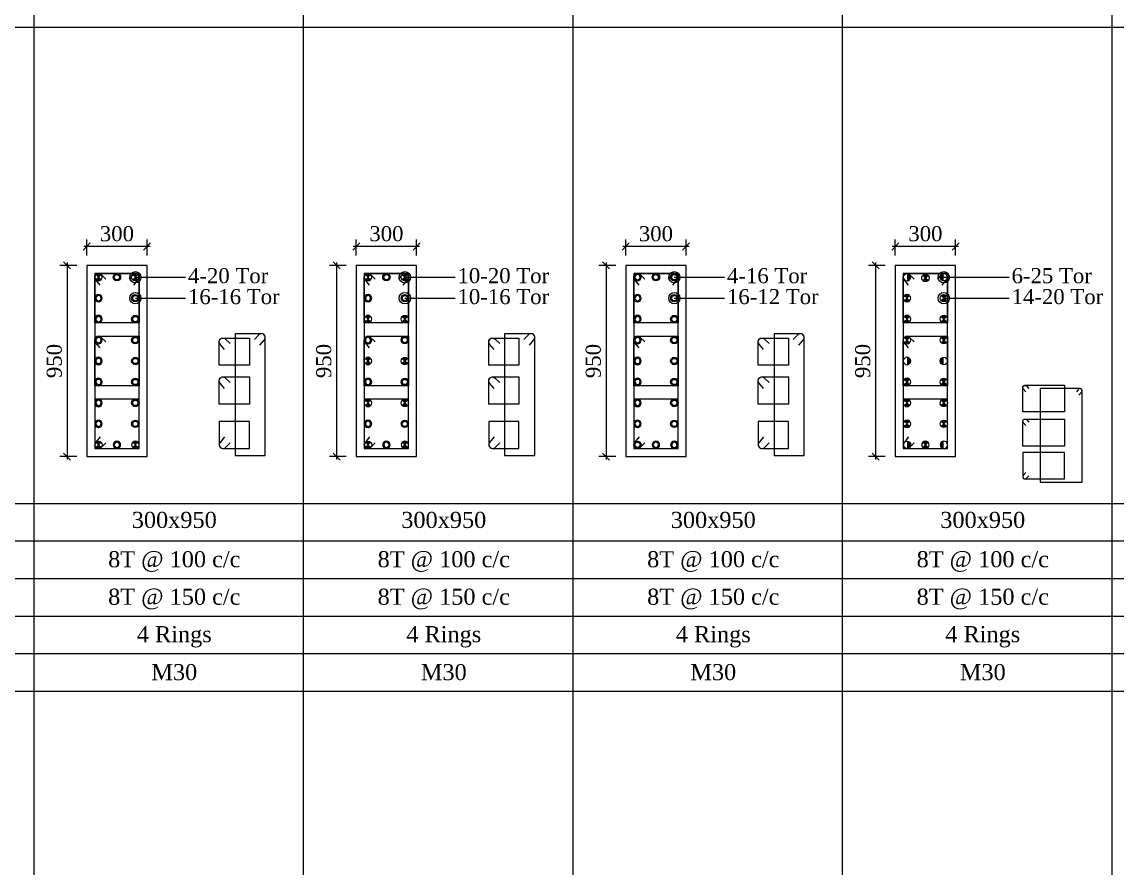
# Model space of a CAD drawing. Header units: metres. Extents: x 95882 to 260884, y 3603 to 81317.
# Drawn here: x 185944 to 191392, y 34926 to 39131 of the extents above; entities that cross this region are included whole.
import ezdxf
from ezdxf.enums import TextEntityAlignment as Align

# ---------------------------------------------------------------- set-up
doc = ezdxf.new("R2010")
doc.units = ezdxf.units.M
doc.header["$LTSCALE"] = 0.05
doc.header["$MEASUREMENT"] = 0
doc.header["$PDMODE"] = 34
doc.header["$PDSIZE"] = -2.5
doc.layers.get('0').update_dxf_attribs({"linetype": 'CONTINUOUS', "lineweight": 0})
doc.layers.get('DEFPOINTS').update_dxf_attribs({"linetype": 'CONTINUOUS'})
for name, color, linetype, lineweight in [('S-DIM-R', 7, 'CONTINUOUS', 9), ('S-SECTION', 5, 'CONTINUOUS', 5), ('S-SECTION MARK', 124, 'CONTINUOUS', 0), ('S-SHEET', 251, 'CONTINUOUS', 0), ('S-STEEL COL_DIA', 1, 'CONTINUOUS', 9), ('S-STEEL RING', 1, 'CONTINUOUS', 9), ('S-TEXT', 7, 'CONTINUOUS', 0), ('S-TEXT COL SIZE', 7, 'CONTINUOUS', 15), ('S-TEXT MIX', 1, 'CONTINUOUS', 15), ('S-TEXT RINGS', 7, 'CONTINUOUS', 15)]:
    doc.layers.add(name, color=color, linetype=linetype, lineweight=lineweight)
doc.styles.add('AAPL-ADRESS tahoma', font='tahoma.ttf')
doc.styles.add('S-ROMANS', font='times.ttf')
doc.styles.get("Standard").update_dxf_attribs({"font": 'times.ttf'})
doc.styles.add('TEXT', font='times.ttf')
doc.dimstyles.new('75mm', dxfattribs={"dimscale": 140, "dimtxt": 1, "dimasz": 0.35, "dimexe": 0.5, "dimexo": 1, "dimgap": 0.01, "dimtad": 0, "dimdec": 0, "dimzin": 12, "dimdsep": 46, "dimtxsty": 'AAPL-ADRESS tahoma', "dimblk": 'OBLIQUE', "dimcen": 0.35, "dimdle": 0.01, "dimse1": 1, "dimse2": 1, "dimclrd": 256, "dimclre": 256, "dimclrt": 256, "dimadec": 0, "dimazin": 3, "dimtfac": 1, "dimtdec": 0, "dimtmove": 1, "dimatfit": 3, "dimldrblk": 'DOTSMALL', "dimfxl": 1, "dimtolj": 1, "dimtzin": 0, "dimarcsym": 1})
doc.dimstyles.new('S_DIM', dxfattribs={"dimtxt": 75, "dimasz": 35, "dimexe": 35, "dimexo": 50, "dimgap": 25, "dimtad": 1, "dimdec": 0, "dimzin": 0, "dimdsep": 46, "dimtxsty": 'Standard', "dimblk": 'OBLIQUE', "dimcen": 0.09, "dimdle": 15, "dimclrd": 256, "dimclre": 256, "dimclrt": 256, "dimadec": 0, "dimazin": 0, "dimtfac": 1, "dimtdec": 0, "dimtofl": 0, "dimtmove": 0, "dimatfit": 3, "dimfxl": 1, "dimtolj": 1, "dimtzin": 0, "dimlwd": -1, "dimlwe": -1, "dimarcsym": 0})

# ---------------------------------------------------------------- blocks, each defined once
blk = doc.blocks.new('_Oblique')
at = {"color": 0, "linetype": 'ByBlock', "lineweight": -2}
blk.add_line((-0.5, -0.5), (0.5, 0.5), dxfattribs=at)
blk = doc.blocks.new('*D676')
at = {"layer": 'DEFPOINTS', "color": 0, "transparency": 16777216}
for p in [(186266.6, 37921.2, -0.1), (186168.4, 36971.2), (186266.6, 36971.2, -0.1)]:
    blk.add_point(p, dxfattribs=at)
at = {"layer": 'S-DIM-R', "transparency": 16777216}
for p, q in [((186216.6, 37921.2), (186133.4, 37921.2)), ((186168.4, 37936.2), (186168.4, 36956.2)), ((186216.6, 36971.2), (186133.4, 36971.2))]:
    blk.add_line(p, q, dxfattribs=at)
at = {"layer": 'S-DIM-R', "transparency": 16777216, "xscale": 35, "yscale": 35, "zscale": 35}
for p, rotation in [((186168.4, 37921.2), 90), ((186168.4, 36971.2), 270)]:
    blk.add_blockref('_Oblique', p, dxfattribs=dict(at, rotation=rotation))
at = {"layer": 'S-DIM-R', "transparency": 16777216, "insert": (186105.1, 37446.2), "char_height": 75, "attachment_point": 5, "rotation": 90}
blk.add_mtext('\\A1;950', dxfattribs=at)
blk = doc.blocks.new('*D677')
at = {"layer": 'DEFPOINTS', "color": 0, "transparency": 16777216}
for p in [(186266.6, 38015.3), (186266.6, 37921.2, 0), (186566.6, 37921.2, 0)]:
    blk.add_point(p, dxfattribs=at)
at = {"layer": 'S-DIM-R', "transparency": 16777216}
for p, q in [((186266.6, 37971.2), (186266.6, 38050.3)), ((186566.6, 37971.2), (186566.6, 38050.3)), ((186581.6, 38015.3), (186251.6, 38015.3))]:
    blk.add_line(p, q, dxfattribs=at)
at = {"layer": 'S-DIM-R', "transparency": 16777216, "xscale": 35, "yscale": 35, "zscale": 35, "rotation": 180}
blk.add_blockref('_Oblique', (186266.6, 38015.3), dxfattribs=at)
at = {"layer": 'S-DIM-R', "transparency": 16777216, "xscale": 35, "yscale": 35, "zscale": 35}
blk.add_blockref('_Oblique', (186566.6, 38015.3), dxfattribs=at)
at = {"layer": 'S-DIM-R', "transparency": 16777216, "insert": (186416.6, 38078.5), "char_height": 75, "attachment_point": 5}
blk.add_mtext('\\A1;300', dxfattribs=at)
blk = doc.blocks.new('*U4')
at = {"layer": 'S-STEEL COL_DIA'}
h = blk.add_hatch(color=256, dxfattribs=at)
h.dxf.hatch_style = 1
h.paths.add_polyline_path([(0, 0), (0, -18.5, 0.198912), (13, -13)])
h.paths.add_polyline_path([(0, 0), (-13, -13, 0.198912), (0, -18.5)])
h.paths.add_polyline_path([(0, 18.5, 0.198912), (-13, 13), (0, 0)])
h.paths.add_polyline_path([(13, 13, 0.198912), (0, 18.5), (0, 0)])
at = {"layer": 'S-STEEL COL_DIA', "lineweight": 5}
for p, q in [((-13, 13), (13, -13)), ((13, 13), (-13, -13))]:
    blk.add_line(p, q, dxfattribs=at)
blk.add_circle((0, 0), 18.5, dxfattribs=at)
blk = doc.blocks.new('*U5')
at = {"layer": 'S-STEEL COL_DIA'}
h = blk.add_hatch(color=256, dxfattribs=at)
h.dxf.hatch_style = 1
h.paths.add_polyline_path([(-18.5, 0, 1), (18.5, 0, 1)])
h.paths.add_polyline_path([(13, 0, -1), (-13, 0, -1)], flags=16)
at = {"layer": 'S-STEEL COL_DIA', "lineweight": 5}
for radius in [18.5, 13]:
    blk.add_circle((0, 0), radius, dxfattribs=at)
blk = doc.blocks.new('*D680')
at = {"layer": 'DEFPOINTS', "color": 0, "transparency": 16777216}
for p in [(187607.2, 37921.2, -0.1), (187509, 36971.2), (187607.2, 36971.2, -0.1)]:
    blk.add_point(p, dxfattribs=at)
at = {"layer": 'S-DIM-R', "transparency": 16777216}
for p, q in [((187557.2, 37921.2), (187474, 37921.2)), ((187509, 37936.2), (187509, 36956.2)), ((187557.2, 36971.2), (187474, 36971.2))]:
    blk.add_line(p, q, dxfattribs=at)
at = {"layer": 'S-DIM-R', "transparency": 16777216, "xscale": 35, "yscale": 35, "zscale": 35}
for p, rotation in [((187509, 37921.2), 90), ((187509, 36971.2), 270)]:
    blk.add_blockref('_Oblique', p, dxfattribs=dict(at, rotation=rotation))
at = {"layer": 'S-DIM-R', "transparency": 16777216, "insert": (187445.7, 37446.2), "char_height": 75, "attachment_point": 5, "rotation": 90}
blk.add_mtext('\\A1;950', dxfattribs=at)
blk = doc.blocks.new('*D681')
at = {"layer": 'DEFPOINTS', "color": 0, "transparency": 16777216}
for p in [(187607.2, 38015.3), (187607.2, 37921.2, 0), (187907.2, 37921.2, 0)]:
    blk.add_point(p, dxfattribs=at)
at = {"layer": 'S-DIM-R', "transparency": 16777216}
for p, q in [((187607.2, 37971.2), (187607.2, 38050.3)), ((187907.2, 37971.2), (187907.2, 38050.3)), ((187922.2, 38015.3), (187592.2, 38015.3))]:
    blk.add_line(p, q, dxfattribs=at)
at = {"layer": 'S-DIM-R', "transparency": 16777216, "xscale": 35, "yscale": 35, "zscale": 35, "rotation": 180}
blk.add_blockref('_Oblique', (187607.2, 38015.3), dxfattribs=at)
at = {"layer": 'S-DIM-R', "transparency": 16777216, "xscale": 35, "yscale": 35, "zscale": 35}
blk.add_blockref('_Oblique', (187907.2, 38015.3), dxfattribs=at)
at = {"layer": 'S-DIM-R', "transparency": 16777216, "insert": (187757.2, 38078.5), "char_height": 75, "attachment_point": 5}
blk.add_mtext('\\A1;300', dxfattribs=at)
blk = doc.blocks.new('*D678')
at = {"layer": 'DEFPOINTS', "color": 0, "transparency": 16777216}
for p in [(188947.8, 37921.2, -0.1), (188849.6, 36971.2), (188947.8, 36971.2, -0.1)]:
    blk.add_point(p, dxfattribs=at)
at = {"layer": 'S-DIM-R', "transparency": 16777216}
for p, q in [((188897.8, 37921.2), (188814.6, 37921.2)), ((188849.6, 37936.2), (188849.6, 36956.2)), ((188897.8, 36971.2), (188814.6, 36971.2))]:
    blk.add_line(p, q, dxfattribs=at)
at = {"layer": 'S-DIM-R', "transparency": 16777216, "xscale": 35, "yscale": 35, "zscale": 35}
for p, rotation in [((188849.6, 37921.2), 90), ((188849.6, 36971.2), 270)]:
    blk.add_blockref('_Oblique', p, dxfattribs=dict(at, rotation=rotation))
at = {"layer": 'S-DIM-R', "transparency": 16777216, "insert": (188786.3, 37446.2), "char_height": 75, "attachment_point": 5, "rotation": 90}
blk.add_mtext('\\A1;950', dxfattribs=at)
blk = doc.blocks.new('*D679')
at = {"layer": 'DEFPOINTS', "color": 0, "transparency": 16777216}
for p in [(188947.8, 38015.3), (188947.8, 37921.2, 0), (189247.8, 37921.2, 0)]:
    blk.add_point(p, dxfattribs=at)
at = {"layer": 'S-DIM-R', "transparency": 16777216}
for p, q in [((188947.8, 37971.2), (188947.8, 38050.3)), ((189247.8, 37971.2), (189247.8, 38050.3)), ((189262.8, 38015.3), (188932.8, 38015.3))]:
    blk.add_line(p, q, dxfattribs=at)
at = {"layer": 'S-DIM-R', "transparency": 16777216, "xscale": 35, "yscale": 35, "zscale": 35, "rotation": 180}
blk.add_blockref('_Oblique', (188947.8, 38015.3), dxfattribs=at)
at = {"layer": 'S-DIM-R', "transparency": 16777216, "xscale": 35, "yscale": 35, "zscale": 35}
blk.add_blockref('_Oblique', (189247.8, 38015.3), dxfattribs=at)
at = {"layer": 'S-DIM-R', "transparency": 16777216, "insert": (189097.8, 38078.5), "char_height": 75, "attachment_point": 5}
blk.add_mtext('\\A1;300', dxfattribs=at)
blk = doc.blocks.new('*U7')
at = {"layer": 'S-STEEL COL_DIA', "lineweight": 5}
for radius in [18.5, 13, 13]:
    blk.add_circle((0, 0), radius, dxfattribs=at)
blk = doc.blocks.new('*D695')
at = {"layer": 'DEFPOINTS', "color": 0, "transparency": 16777216}
for p in [(190288.4, 37921.2, -0.1), (190190.2, 36971.2), (190288.4, 36971.2, -0.1)]:
    blk.add_point(p, dxfattribs=at)
at = {"layer": 'S-DIM-R', "transparency": 16777216}
for p, q in [((190238.4, 37921.2), (190155.2, 37921.2)), ((190190.2, 37936.2), (190190.2, 36956.2)), ((190238.4, 36971.2), (190155.2, 36971.2))]:
    blk.add_line(p, q, dxfattribs=at)
at = {"layer": 'S-DIM-R', "transparency": 16777216, "xscale": 35, "yscale": 35, "zscale": 35}
for p, rotation in [((190190.2, 37921.2), 90), ((190190.2, 36971.2), 270)]:
    blk.add_blockref('_Oblique', p, dxfattribs=dict(at, rotation=rotation))
at = {"layer": 'S-DIM-R', "transparency": 16777216, "insert": (190126.9, 37446.2), "char_height": 75, "attachment_point": 5, "rotation": 90}
blk.add_mtext('\\A1;950', dxfattribs=at)
blk = doc.blocks.new('*D696')
at = {"layer": 'DEFPOINTS', "color": 0, "transparency": 16777216}
for p in [(190288.4, 38015.3), (190288.4, 37921.2, 0), (190588.4, 37921.2, 0)]:
    blk.add_point(p, dxfattribs=at)
at = {"layer": 'S-DIM-R', "transparency": 16777216}
for p, q in [((190288.4, 37971.2), (190288.4, 38050.3)), ((190588.4, 37971.2), (190588.4, 38050.3)), ((190603.4, 38015.3), (190273.4, 38015.3))]:
    blk.add_line(p, q, dxfattribs=at)
at = {"layer": 'S-DIM-R', "transparency": 16777216, "xscale": 35, "yscale": 35, "zscale": 35, "rotation": 180}
blk.add_blockref('_Oblique', (190288.4, 38015.3), dxfattribs=at)
at = {"layer": 'S-DIM-R', "transparency": 16777216, "xscale": 35, "yscale": 35, "zscale": 35}
blk.add_blockref('_Oblique', (190588.4, 38015.3), dxfattribs=at)
at = {"layer": 'S-DIM-R', "transparency": 16777216, "insert": (190438.4, 38078.5), "char_height": 75, "attachment_point": 5}
blk.add_mtext('\\A1;300', dxfattribs=at)
blk = doc.blocks.new('*U6')
at = {"layer": 'S-STEEL COL_DIA'}
h = blk.add_hatch(color=256, dxfattribs=at)
h.dxf.hatch_style = 1
h.paths.add_polyline_path([(0, 18.5, 0.414214), (-18.5, 0, 0.414214), (0, -18.5)])
at = {"layer": 'S-STEEL COL_DIA', "lineweight": 5}
blk.add_circle((0, 0), 18.5, dxfattribs=at)

msp = doc.modelspace()

# ---------------------------------------------------------------- linework, layer by layer
at = {"layer": 'S-SECTION'}
for points, elevation in [([(186266.6, 36971.2), (186566.6, 36971.2), (186566.6, 37921.2), (186266.6, 37921.2)], -0.1), ([(187607.2, 36971.2), (187907.2, 36971.2), (187907.2, 37921.2), (187607.2, 37921.2)], -0.1), ([(188947.8, 36971.2), (189247.8, 36971.2), (189247.8, 37921.2), (188947.8, 37921.2)], 0), ([(190288.4, 36971.2), (190588.4, 36971.2), (190588.4, 37921.2), (190288.4, 37921.2)], 0)]:
    msp.add_lwpolyline(points, close=True, dxfattribs=dict(at, elevation=elevation))
at = {"layer": 'S-SHEET'}
for p, q in [((186003.2, 49003.5, 0), (186003.2, 9408.8, -0.1)), ((186003.2, 49003.5, 0), (186003.2, 9408.8, -0.1)), ((186003.2, 49003.5, 0), (186003.2, 9408.8, -0.1)), ((186003.2, 49003.5, 0), (186003.2, 9408.8, -0.1)), ((187343.8, 49003.5, 0), (187343.8, 9408.8, -0.1)), ((187343.8, 49003.5, 0), (187343.8, 9408.8, -0.1)), ((187343.8, 49003.5, 0), (187343.8, 9408.8, -0.1)), ((187343.8, 49003.5, 0), (187343.8, 9408.8, -0.1)), ((188684.4, 49003.5, 0), (188684.4, 9408.8, -0.1)), ((188684.4, 49003.5, 0), (188684.4, 9408.8, -0.1)), ((188684.4, 49003.5, 0), (188684.4, 9408.8, -0.1)), ((188684.4, 49003.5, 0), (188684.4, 9408.8, -0.1)), ((188684.4, 49003.5, 0), (188684.4, 9408.8, 0)), ((188684.4, 49003.5, 0), (188684.4, 9408.8, 0)), ((188684.4, 49003.5, 0.1), (188684.4, 9408.8, 0)), ((188684.4, 49003.5, 0.1), (188684.4, 9408.8, 0)), ((188684.4, 49003.5, 0), (188684.4, 9408.8, 0)), ((188684.4, 49003.5, 0), (188684.4, 9408.8, 0)), ((188684.4, 49003.5, 0.1), (188684.4, 9408.8, 0)), ((188684.4, 49003.5, 0.1), (188684.4, 9408.8, 0)), ((188684.4, 49003.5, 0), (188684.4, 9408.8, 0)), ((188684.4, 49003.5, 0), (188684.4, 9408.8, 0)), ((188684.4, 49003.5, 0.1), (188684.4, 9408.8, 0)), ((190025, 49003.5, 0), (190025, 9408.8, 0)), ((190025, 49003.5, 0), (190025, 9408.8, 0)), ((190025, 49003.5, 0.1), (190025, 9408.8, 0)), ((190025, 49003.5, 0.1), (190025, 9408.8, 0)), ((190025, 49003.5, 0.1), (190025, 9408.8, 0.1)), ((190025, 49003.5, 0.1), (190025, 9408.8, 0.1)), ((190025, 49003.5, 0.1), (190025, 9408.8, 0.1)), ((190025, 49003.5, 0.1), (190025, 9408.8, 0.1)), ((190025, 49003.5, 0.1), (190025, 9408.8, 0.1)), ((190025, 49003.5, 0.1), (190025, 9408.8, 0.1)), ((190025, 49003.5, 0.1), (190025, 9408.8, 0.1)), ((190025, 49003.5, 0.1), (190025, 9408.8, 0.1)), ((190025, 49003.5, 0.1), (190025, 9408.8, 0.1)), ((190025, 49003.5, 0.1), (190025, 9408.8, 0.1)), ((190025, 49003.5, 0.1), (190025, 9408.8, 0.1)), ((191365.5, 49003.5, 0.1), (191365.5, 9408.8, 0.1)), ((191365.5, 49003.5, 0.1), (191365.5, 9408.8, 0.1)), ((191365.5, 49003.5, 0.1), (191365.5, 9408.8, 0.1)), ((191365.5, 49003.5, 0.1), (191365.5, 9408.8, 0.1)), ((191365.5, 49003.5, 0.2), (191365.5, 9408.8, 0.2)), ((191365.5, 49003.5, 0.2), (191365.5, 9408.8, 0.2)), ((191365.5, 49003.5, 0.2), (191365.5, 9408.8, 0.2)), ((191365.5, 49003.5, 0.2), (191365.5, 9408.8, 0.2)), ((191365.5, 49003.5, 0.2), (191365.5, 9408.8, 0.2)), ((191365.5, 49003.5, 0.2), (191365.5, 9408.8, 0.2)), ((191365.5, 49003.5, 0.2), (191365.5, 9408.8, 0.2)), ((191365.5, 49003.5, 0.2), (191365.5, 9408.8, 0.2)), ((191365.5, 49003.5, 0.2), (191365.5, 9408.8, 0.2)), ((191365.5, 49003.5, 0.2), (191365.5, 9408.8, 0.2)), ((191365.5, 49003.5, 0.2), (191365.5, 9408.8, 0.2)), ((177084.5, 39104.8, 0), (198068.5, 39104.8, -0.1)), ((177084.5, 36738.3, 0), (198068.5, 36738.3, -0.1)), ((177084.5, 36552.2, 0), (198068.5, 36552.2, -0.1)), ((177084.5, 36552.2, 0), (198068.5, 36552.2, -0.1)), ((177084.5, 36365.1, 0), (198068.5, 36365.1, -0.1)), ((177691.8, 36178.5, 0), (198068.5, 36178.5, -0.1)), ((177084.5, 35991.9, 0), (198068.5, 35991.9, -0.1)), ((177084.5, 35805.2, 0), (198068.5, 35805.2, -0.1))]:
    msp.add_line(p, q, dxfattribs=at)
at = {"layer": 'S-STEEL RING'}
for points, elevation in [([(186500, 37823.7), (186522.4, 37851, 0.633211), (186508.2, 37881.2), (186306.6, 37881.2), (186306.6, 37011.2), (186526.6, 37011.2), (186526.6, 37862.7, 0.666768), (186495.2, 37875.8), (186477.3, 37853.2)], -0.2), ([(187840.6, 37823.7), (187863, 37851, 0.633211), (187848.8, 37881.2), (187647.2, 37881.2), (187647.2, 37011.2), (187867.2, 37011.2), (187867.2, 37862.7, 0.666768), (187835.8, 37875.8), (187817.9, 37853.2)], -0.2), ([(189181.2, 37823.7), (189203.6, 37851, 0.633211), (189189.4, 37881.2), (188987.8, 37881.2), (188987.8, 37011.2), (189207.8, 37011.2), (189207.8, 37862.7, 0.666768), (189176.4, 37875.8), (189158.5, 37853.2)], -0.1), ([(190521.8, 37823.7), (190544.2, 37851, 0.633211), (190529.9, 37881.2), (190328.4, 37881.2), (190328.4, 37011.2), (190548.4, 37011.2), (190548.4, 37862.7, 0.666768), (190517, 37875.8), (190499.1, 37853.2)], 0), ([(187127.8, 37524.3), (187150.2, 37551.7, 0.633211), (187136, 37581.8), (187004.4, 37581.8), (187004.4, 36977.1), (187154.4, 36977.1), (187154.4, 37563.4, 0.666768), (187123, 37576.5), (187100.2, 37553.8)], -0.1), ([(187127.8, 37524.3), (187150.2, 37551.7, 0.633211), (187136, 37581.8), (187004.4, 37581.8), (187004.4, 36977.1), (187154.4, 36977.1), (187154.4, 37563.4, 0.666768), (187123, 37576.5), (187100.2, 37553.8)], 0), ([(188468.4, 37524.3), (188490.8, 37551.7, 0.633211), (188476.6, 37581.8), (188345, 37581.8), (188345, 36977.1), (188495, 36977.1), (188495, 37563.4, 0.666768), (188463.6, 37576.5), (188440.8, 37553.8)], -0.1), ([(188468.4, 37524.3), (188490.8, 37551.7, 0.633211), (188476.6, 37581.8), (188345, 37581.8), (188345, 36977.1), (188495, 36977.1), (188495, 37563.4, 0.666768), (188463.6, 37576.5), (188440.8, 37553.8)], 0), ([(189809, 37524.3), (189831.4, 37551.7, 0.633211), (189817.2, 37581.8), (189685.6, 37581.8), (189685.6, 36977.1), (189835.6, 36977.1), (189835.6, 37563.4, 0.666768), (189804.2, 37576.5), (189781.3, 37553.8)], 0), ([(189809, 37524.3), (189831.4, 37551.7, 0.633211), (189817.2, 37581.8), (189685.6, 37581.8), (189685.6, 36977.1), (189835.6, 36977.1), (189835.6, 37563.4, 0.666768), (189804.2, 37576.5), (189781.3, 37553.8)], 0.1), ([(191202.4, 37276.6), (191215.1, 37292, 0.633211), (191207, 37308.9), (191009.3, 37308.9), (191009.3, 36843.7), (191217.4, 36843.7), (191217.4, 37298.6, 0.666768), (191199.7, 37305.9), (191189.7, 37293.2)], -0.1)]:
    msp.add_lwpolyline(points, format="xyb", dxfattribs=dict(at, elevation=elevation))
at = {"layer": 'S-STEEL RING', "color": 3}
for points, elevation in [([(186333.3, 37823.7), (186310.8, 37851, -0.633211), (186325.1, 37881.2), (186526.6, 37881.2), (186526.6, 37635.8), (186306.6, 37635.8), (186306.6, 37862.7, -0.666768), (186338.1, 37875.8), (186360.9, 37853.2)], -0.2), ([(187673.8, 37823.7), (187651.4, 37851, -0.633211), (187665.7, 37881.2), (187867.2, 37881.2), (187867.2, 37635.8), (187647.2, 37635.8), (187647.2, 37862.7, -0.666768), (187678.7, 37875.8), (187701.5, 37853.2)], -0.2), ([(189014.4, 37823.7), (188992, 37851, -0.633211), (189006.3, 37881.2), (189207.8, 37881.2), (189207.8, 37635.8), (188987.8, 37635.8), (188987.8, 37862.7, -0.666768), (189019.3, 37875.8), (189042.1, 37853.2)], -0.1), ([(190355, 37823.7), (190332.6, 37851, -0.633211), (190346.9, 37881.2), (190548.4, 37881.2), (190548.4, 37635.8), (190328.4, 37635.8), (190328.4, 37862.7, -0.666768), (190359.8, 37875.8), (190382.7, 37853.2)], 0), ([(186333.3, 37511.2), (186310.8, 37538.6, -0.633211), (186325.1, 37568.8), (186526.6, 37568.8), (186526.6, 37323.4), (186306.6, 37323.4), (186306.6, 37550.3, -0.666768), (186338.1, 37563.4), (186360.9, 37540.8)], -0.2), ([(186952.4, 37503), (186929.9, 37530.3, -0.633211), (186944.2, 37560.5), (187075.7, 37560.5), (187075.7, 37426), (186925.7, 37426), (186925.7, 37542, -0.666768), (186957.2, 37555.1), (186980, 37532.5)], -0.1), ([(187673.8, 37511.2), (187651.4, 37538.6, -0.633211), (187665.7, 37568.8), (187867.2, 37568.8), (187867.2, 37323.4), (187647.2, 37323.4), (187647.2, 37550.3, -0.666768), (187678.7, 37563.4), (187701.5, 37540.8)], -0.2), ([(188293, 37503), (188270.5, 37530.3, -0.633211), (188284.8, 37560.5), (188416.3, 37560.5), (188416.3, 37426), (188266.3, 37426), (188266.3, 37542, -0.666768), (188297.8, 37555.1), (188320.6, 37532.5)], -0.1), ([(189014.4, 37511.2), (188992, 37538.6, -0.633211), (189006.3, 37568.8), (189207.8, 37568.8), (189207.8, 37323.4), (188987.8, 37323.4), (188987.8, 37550.3, -0.666768), (189019.3, 37563.4), (189042.1, 37540.8)], -0.1), ([(189633.5, 37503), (189611.1, 37530.3, -0.633211), (189625.4, 37560.5), (189756.9, 37560.5), (189756.9, 37426), (189606.9, 37426), (189606.9, 37542, -0.666768), (189638.4, 37555.1), (189661.2, 37532.5)], 0), ([(190355, 37511.2), (190332.6, 37538.6, -0.633211), (190346.9, 37568.8), (190548.4, 37568.8), (190548.4, 37323.4), (190328.4, 37323.4), (190328.4, 37550.3, -0.666768), (190359.8, 37563.4), (190382.7, 37540.8)], 0), ([(186952.4, 37309.2), (186929.9, 37336.6, -0.633211), (186944.2, 37366.7), (187075.7, 37366.7), (187075.7, 37232.2), (186925.7, 37232.2), (186925.7, 37348.3, -0.666768), (186957.2, 37361.4), (186980, 37338.7)], -0.1), ([(188293, 37309.2), (188270.5, 37336.6, -0.633211), (188284.8, 37366.7), (188416.3, 37366.7), (188416.3, 37232.2), (188266.3, 37232.2), (188266.3, 37348.3, -0.666768), (188297.8, 37361.4), (188320.6, 37338.7)], -0.1), ([(189633.5, 37309.2), (189611.1, 37336.6, -0.633211), (189625.4, 37366.7), (189756.9, 37366.7), (189756.9, 37232.2), (189606.9, 37232.2), (189606.9, 37348.3, -0.666768), (189638.4, 37361.4), (189661.2, 37338.7)], 0), ([(190937.8, 37293), (190925.2, 37308.3, -0.633211), (190933.2, 37325.3), (191131, 37325.3), (191131, 37193.6), (190922.9, 37193.6), (190922.9, 37314.9, -0.666768), (190940.6, 37322.3), (190953.4, 37309.6)], -0.1), ([(186333.3, 37068.7), (186310.8, 37041.3, 0.633211), (186325.1, 37011.2), (186526.6, 37011.2), (186526.6, 37256.6), (186306.6, 37256.6), (186306.6, 37029.6, 0.666768), (186338.1, 37016.5), (186360.9, 37039.2)], -0.2), ([(187673.8, 37068.7), (187651.4, 37041.3, 0.633211), (187665.7, 37011.2), (187867.2, 37011.2), (187867.2, 37256.6), (187647.2, 37256.6), (187647.2, 37029.6, 0.666768), (187678.7, 37016.5), (187701.5, 37039.2)], -0.2), ([(189014.4, 37068.7), (188992, 37041.3, 0.633211), (189006.3, 37011.2), (189207.8, 37011.2), (189207.8, 37256.6), (188987.8, 37256.6), (188987.8, 37029.6, 0.666768), (189019.3, 37016.5), (189042.1, 37039.2)], -0.1), ([(190355, 37068.7), (190332.6, 37041.3, 0.633211), (190346.9, 37011.2), (190548.4, 37011.2), (190548.4, 37256.6), (190328.4, 37256.6), (190328.4, 37029.6, 0.666768), (190359.8, 37016.5), (190382.7, 37039.2)], 0), ([(190937.8, 37125.4), (190925.2, 37140.8, -0.633211), (190933.2, 37157.7), (191131, 37157.7), (191131, 37023.5), (190922.9, 37023.5), (190922.9, 37147.4, -0.666768), (190940.6, 37154.7), (190953.4, 37142)], -0.1), ([(186952.4, 37069.2), (186929.9, 37041.8, 0.633211), (186944.2, 37011.7), (187075.7, 37011.7), (187075.7, 37146.2), (186925.7, 37146.2), (186925.7, 37030.1, 0.666768), (186957.2, 37017), (186980, 37039.7)], -0.1), ([(188293, 37069.2), (188270.5, 37041.8, 0.633211), (188284.8, 37011.7), (188416.3, 37011.7), (188416.3, 37146.2), (188266.3, 37146.2), (188266.3, 37030.1, 0.666768), (188297.8, 37017), (188320.6, 37039.7)], -0.1), ([(189633.5, 37069.2), (189611.1, 37041.8, 0.633211), (189625.4, 37011.7), (189756.9, 37011.7), (189756.9, 37146.2), (189606.9, 37146.2), (189606.9, 37030.1, 0.666768), (189638.4, 37017), (189661.2, 37039.7)], 0), ([(190937.8, 36892.4), (190925.2, 36877, 0.633211), (190933.2, 36860.1), (191131, 36860.1), (191131, 36991.7), (190922.9, 36991.7), (190922.9, 36870.4, 0.666768), (190940.6, 36863.1), (190953.4, 36875.8)], -0.1)]:
    msp.add_lwpolyline(points, format="xyb", dxfattribs=dict(at, elevation=elevation))

# ---------------------------------------------------------------- block references
at = {"layer": 'S-STEEL COL_DIA', "xscale": -1}
for name, p in [('*U4', (186325.1, 37862.7, -0.2)), ('*U4', (187665.7, 37862.7, -0.2)), ('*U5', (189006.3, 37862.7, -0.1)), ('*U6', (190346.9, 37862.7, 0)), ('*U5', (186325.1, 37758.6, -0.2)), ('*U5', (187665.7, 37758.6, -0.2)), ('*U7', (189006.3, 37758.6, -0.1)), ('*U4', (190346.9, 37758.6, 0)), ('*U5', (186325.1, 37654.5, -0.2)), ('*U4', (187665.7, 37654.5, -0.2)), ('*U7', (189006.3, 37654.5, -0.1)), ('*U4', (190346.9, 37654.5, 0)), ('*U5', (186325.1, 37550.3, -0.2)), ('*U5', (187665.7, 37550.3, -0.2)), ('*U7', (189006.3, 37550.3, -0.1)), ('*U4', (190346.9, 37550.3, 0)), ('*U5', (186325.1, 37446.2, -0.2)), ('*U4', (187665.7, 37446.2, -0.2)), ('*U7', (189006.3, 37446.2, -0.1)), ('*U6', (190346.9, 37446.2, 0)), ('*U5', (186325.1, 37342, -0.2)), ('*U5', (187665.7, 37342, -0.2)), ('*U7', (189006.3, 37342, -0.1)), ('*U4', (190346.9, 37342, 0)), ('*U5', (186325.1, 37237.9, -0.2)), ('*U4', (187665.7, 37237.9, -0.2)), ('*U7', (189006.3, 37237.9, -0.1)), ('*U4', (190346.9, 37237.9, 0)), ('*U5', (186325.1, 37133.8, -0.2)), ('*U5', (187665.7, 37133.8, -0.2)), ('*U7', (189006.3, 37133.8, -0.1)), ('*U4', (190346.9, 37133.8, 0))]:
    msp.add_blockref(name, p, dxfattribs=at)
at = {"layer": 'S-STEEL COL_DIA'}
for name, p in [('*U5', (186416.6, 37862.7, -0.1)), ('*U4', (186508.2, 37862.7, -0.2)), ('*U5', (187757.2, 37862.7, -0.1)), ('*U4', (187848.8, 37862.7, -0.2)), ('*U7', (189097.8, 37862.7, 0)), ('*U5', (189189.4, 37862.7, -0.1)), ('*U4', (190438.4, 37858.6, 0)), ('*U6', (190529.9, 37862.7, 0)), ('*U5', (186508.2, 37758.6, -0.2)), ('*U5', (187848.8, 37758.6, -0.2)), ('*U7', (189189.4, 37758.6, -0.1)), ('*U4', (190529.9, 37758.6, 0)), ('*U5', (186508.2, 37654.5, -0.2)), ('*U4', (187848.8, 37654.5, -0.2)), ('*U7', (189189.4, 37654.5, -0.1)), ('*U4', (190529.9, 37654.5, 0)), ('*U5', (186508.2, 37550.3, -0.2)), ('*U5', (187848.8, 37550.3, -0.2)), ('*U7', (189189.4, 37550.3, -0.1)), ('*U4', (190529.9, 37550.3, 0)), ('*U5', (186508.2, 37446.2, -0.2)), ('*U4', (187848.8, 37446.2, -0.2)), ('*U7', (189189.4, 37446.2, -0.1)), ('*U6', (190529.9, 37446.2, 0)), ('*U5', (186508.2, 37342, -0.2)), ('*U5', (187848.8, 37342, -0.2)), ('*U7', (189189.4, 37342, -0.1)), ('*U4', (190529.9, 37342, 0)), ('*U5', (186508.2, 37237.9, -0.2)), ('*U4', (187848.8, 37237.9, -0.2)), ('*U7', (189189.4, 37237.9, -0.1)), ('*U4', (190529.9, 37237.9, 0)), ('*U5', (186508.2, 37133.8, -0.2)), ('*U5', (187848.8, 37133.8, -0.2)), ('*U7', (189189.4, 37133.8, -0.1)), ('*U4', (190529.9, 37133.8, 0))]:
    msp.add_blockref(name, p, dxfattribs=at)
at = {"layer": 'S-STEEL COL_DIA', "rotation": 180}
for name, p in [('*U4', (186325.1, 37029.6, -0.2)), ('*U4', (187665.7, 37029.6, -0.2)), ('*U5', (189006.3, 37029.6, -0.1)), ('*U6', (190346.9, 37029.6, 0))]:
    msp.add_blockref(name, p, dxfattribs=at)
at = {"layer": 'S-STEEL COL_DIA', "xscale": -1, "rotation": 180}
for name, p in [('*U5', (186416.6, 37029.6, -0.1)), ('*U4', (186508.2, 37029.6, -0.2)), ('*U5', (187757.2, 37029.6, -0.1)), ('*U4', (187848.8, 37029.6, -0.2)), ('*U7', (189097.8, 37029.6, 0)), ('*U5', (189189.4, 37029.6, -0.1)), ('*U4', (190438.4, 37029.6, 0)), ('*U6', (190529.9, 37029.6, 0))]:
    msp.add_blockref(name, p, dxfattribs=at)

# ---------------------------------------------------------------- texts
at = {"layer": 'S-TEXT', "color": 7, "style": 'TEXT'}
for s, p in [('4-20 Tor ', (186770.1, 37832.8, -0.2)), ('10-20 Tor ', (188110.7, 37832.8, -0.2)), ('4-16 Tor ', (189451.3, 37832.8, -0.1)), ('6-25 Tor ', (190866.9, 37832.8, 0)), ('16-16 Tor ', (186770.1, 37728.7, -0.2)), ('10-16 Tor ', (188110.7, 37728.7, -0.2)), ('16-12 Tor ', (189451.3, 37728.7, -0.1)), ('14-20 Tor ', (190866.9, 37728.7, 0))]:
    msp.add_text(s, height=75, dxfattribs=at).set_placement(p)
at = {"layer": 'S-TEXT COL SIZE', "color": 6, "style": 'S-ROMANS'}
for p in [(186701.9, 36656.4, -0.1), (188042.5, 36656.4, -0.1), (189383.1, 36656.4, -0.1), (190723.7, 36656.4, -0.1)]:
    msp.add_text('300x950', height=80, dxfattribs=at).set_placement(p, align=Align.MIDDLE_CENTER)
at = {"layer": 'S-TEXT MIX', "style": 'S-ROMANS'}
for p in [(186701.9, 35899.8, -0.1), (188042.5, 35899.8, -0.1), (189383.1, 35899.8, -0.1), (190723.7, 35899.8, -0.1)]:
    msp.add_text('M30', height=80, dxfattribs=at).set_placement(p, align=Align.MIDDLE_CENTER)
at = {"layer": 'S-TEXT RINGS', "style": 'S-ROMANS'}
for s, p in [('8T @ 100 c/c', (186701.9, 36461, -0.1)), ('8T @ 100 c/c', (188042.5, 36461, -0.1)), ('8T @ 100 c/c', (189383.1, 36461, -0.1)), ('8T @ 100 c/c', (190723.7, 36461, -0.1)), ('8T @ 150 c/c', (186701.9, 36274.6, -0.1)), ('8T @ 150 c/c', (188042.5, 36274.6, -0.1)), ('8T @ 150 c/c', (189383.1, 36274.6, -0.1)), ('8T @ 150 c/c', (190723.7, 36274.6, -0.1)), ('4 Rings', (186701.9, 36088.5, -0.1)), ('4 Rings', (188042.5, 36088.5, -0.1)), ('4 Rings', (189383.1, 36088.5, -0.1)), ('4 Rings', (190723.7, 36088.5, -0.1))]:
    msp.add_text(s, height=80, dxfattribs=at).set_placement(p, align=Align.MIDDLE_CENTER)

# ---------------------------------------------------------------- dimensions: what is measured, and where the dimension line sits
at = {"layer": 'S-DIM-R'}
for base, p1, p2, picture, middle in [((186266.6, 38015.3, -0.1), (186566.6, 37921.2, -0.1), (186266.6, 37921.2, -0.1), '*D677', (186416.6, 38078.5, -0.1)), ((187607.2, 38015.3, -0.1), (187907.2, 37921.2, -0.1), (187607.2, 37921.2, -0.1), '*D681', (187757.2, 38078.5, -0.1)), ((188947.8, 38015.3, 0), (189247.8, 37921.2, 0), (188947.8, 37921.2, 0), '*D679', (189097.8, 38078.5, 0)), ((190288.4, 38015.3, 0), (190588.4, 37921.2, 0), (190288.4, 37921.2, 0), '*D696', (190438.4, 38078.5, 0))]:
    dim = msp.add_linear_dim(base=base, p1=p1, p2=p2, dimstyle='S_DIM', dxfattribs=at)
    dim.commit()
    dim.dimension.update_dxf_attribs({"geometry": picture, "text_midpoint": middle})
for base, p1, p2, picture, middle in [((186168.4, 36971.2, -0.1), (186266.6, 37921.2, -0.1), (186266.6, 36971.2, -0.1), '*D676', (186105.1, 37446.2, -0.1)), ((187509, 36971.2, -0.1), (187607.2, 37921.2, -0.1), (187607.2, 36971.2, -0.1), '*D680', (187445.7, 37446.2, -0.1)), ((188849.6, 36971.2, 0), (188947.8, 37921.2, 0), (188947.8, 36971.2, 0), '*D678', (188786.3, 37446.2, 0)), ((190190.2, 36971.2, 0.1), (190288.4, 37921.2, 0), (190288.4, 36971.2, 0), '*D695', (190126.9, 37446.2, 0.1))]:
    dim = msp.add_linear_dim(base=base, p1=p1, p2=p2, angle=90, dimstyle='S_DIM', dxfattribs=at)
    dim.commit()
    dim.dimension.update_dxf_attribs({"geometry": picture, "text_midpoint": middle})

# ---------------------------------------------------------------- leaders
at = {"layer": 'S-SECTION MARK', "linetype": 'ByBlock'}
for points in [[(186508.2, 37862.7, -0.1), (186757.8, 37862.7, -0.1)], [(187848.8, 37862.7, -0.1), (188098.4, 37862.7, -0.1)], [(189189.4, 37862.7, 0), (189439, 37862.7, 0)], [(190529.9, 37862.7, 0), (190854.6, 37862.7, 0)], [(186508.2, 37758.6, -0.1), (186757.8, 37758.6, -0.1)], [(187848.8, 37758.6, -0.1), (188098.4, 37758.6, -0.1)], [(189189.4, 37758.6, 0), (189439, 37758.6, 0)], [(190529.9, 37758.6, 0), (190854.6, 37758.6, 0)]]:
    msp.add_leader(points, dimstyle='75mm', override={"dimasz": 0.4, "dimldrblk": 'Origin', "dimfxlon": 1, "dimlwd": 0}, dxfattribs=at)

doc.saveas('drawing.dxf')
